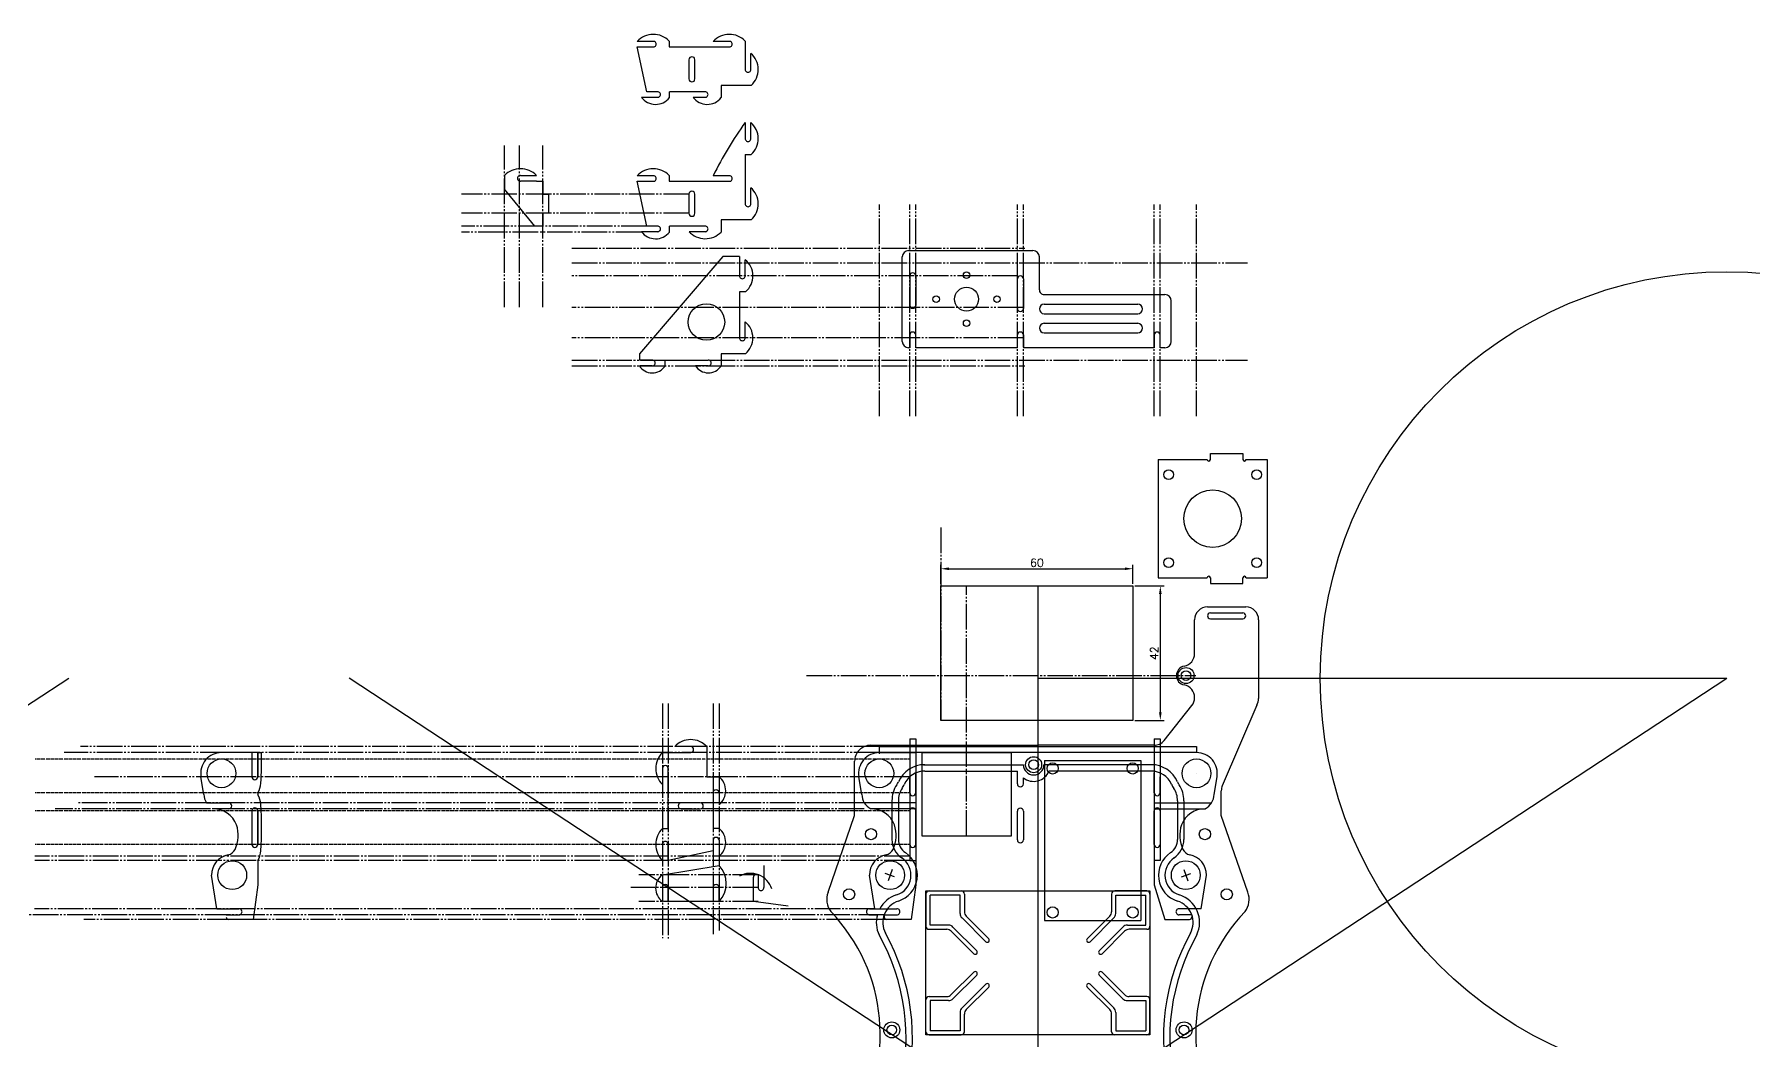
# Model space of a CAD drawing. Extents: x -830 to 1114, y 454 to 1085.
# Drawn here: x -410 to 127, y 770 to 1085 of the extents above; entities that cross this region are included whole.
import ezdxf

# ---------------------------------------------------------------- set-up
doc = ezdxf.new("R2010")
doc.units = 0
doc.header["$MEASUREMENT"] = 0
doc.linetypes.add('DOT2', pattern=[0.125, 0, -0.125])
doc.linetypes.add('JIS_09_08', pattern=[10.75, 8, -0.55, 0.55, -0.55, 0.55, -0.55])
doc.layers.get('0').update_dxf_attribs({"linetype": 'CONTINUOUS'})
doc.layers.get('Defpoints').update_dxf_attribs({"linetype": 'CONTINUOUS'})
for name, color, linetype in [('bottom plate', 80, 'CONTINUOUS'), ('Drawing', 7, 'CONTINUOUS'), ('Guidelines', 210, 'JIS_09_08'), ('guidelines2', 220, 'DOT2'), ('Layer1', 210, 'CONTINUOUS'), ('Mid point', 100, 'CONTINUOUS'), ('Second layer', 50, 'CONTINUOUS'), ('top plate', 160, 'CONTINUOUS')]:
    doc.layers.add(name, color=color, linetype=linetype)
doc.layers.add('hidden', color=10, linetype='CONTINUOUS', plot=False)
doc.styles.get("Standard").update_dxf_attribs({"font": 'txt.shx'})
doc.dimstyles.new('ISO-25', dxfattribs={"dimtxt": 2.5, "dimasz": 2.5, "dimexe": 1.25, "dimexo": 0.625, "dimtad": 1, "dimtxsty": 'STANDARD', "dimcen": 2.5, "dimadec": 0, "dimazin": 0, "dimtfac": 1, "dimtmove": 0, "dimatfit": 3, "dimfxl": 1, "dimarcsym": 0})

# ---------------------------------------------------------------- blocks, each defined once
blk = doc.blocks.new('*D6')
at = {"color": 0, "lineweight": -2, "transparency": 16777216}
for p, q in [((-126.93, 913.05), (-126.93, 919.06)), ((-66.93, 913.05), (-66.93, 919.06)), ((-124.43, 917.81), (-69.43, 917.81))]:
    blk.add_line(p, q, dxfattribs=at)
at = {"color": 0, "transparency": 16777216}
for points in [[(-124.43, 918.22), (-124.43, 917.39), (-126.93, 917.81)], [(-69.43, 918.22), (-69.43, 917.39), (-66.93, 917.81)]]:
    blk.add_solid(points, dxfattribs=at)
at = {"layer": 'Defpoints', "color": 0, "transparency": 16777216}
for p in [(-66.93, 917.81), (-126.93, 912.42), (-66.93, 912.42)]:
    blk.add_point(p, dxfattribs=at)
at = {"color": 0, "transparency": 16777216, "insert": (-96.93, 919.68), "char_height": 2.5, "attachment_point": 5}
blk.add_mtext('60', dxfattribs=at)
blk = doc.blocks.new('*D7')
at = {"color": 0, "lineweight": -2, "transparency": 16777216}
for p, q in [((-66.3, 912.42), (-57.13, 912.42)), ((-58.38, 909.92), (-58.38, 872.92)), ((-66.3, 870.42), (-57.13, 870.42))]:
    blk.add_line(p, q, dxfattribs=at)
at = {"color": 0, "transparency": 16777216}
for points in [[(-58.8, 909.92), (-57.97, 909.92), (-58.38, 912.42)], [(-58.8, 872.92), (-57.97, 872.92), (-58.38, 870.42)]]:
    blk.add_solid(points, dxfattribs=at)
at = {"layer": 'Defpoints', "color": 0, "transparency": 16777216}
for p in [(-66.93, 912.42), (-66.93, 870.42), (-58.38, 870.42)]:
    blk.add_point(p, dxfattribs=at)
at = {"color": 0, "transparency": 16777216, "insert": (-60.26, 891.42), "char_height": 2.5, "attachment_point": 5, "rotation": 90}
blk.add_mtext('42', dxfattribs=at)

msp = doc.modelspace()

# ---------------------------------------------------------------- linework, layer by layer
for p, q in [((-103.032, 850.571), (-103.032, 854.571)), ((-101.182, 850.571), (-101.182, 852.461)), ((-103.032, 833.06), (-103.032, 842.06)), ((-101.182, 842.06), (-101.182, 833.06)), ((-141.425, 821.533), (-144.348, 822.597)), ((-142.158, 823.793), (-143.439, 820.273)), ((-51.814, 821.533), (-48.891, 822.597)), ((-51.081, 823.793), (-49.8, 820.273)), ((-131.619, 772.111), (-131.619, 817.111)), ((-131.619, 817.111), (-61.619, 817.111)), ((-61.619, 817.111), (-61.619, 772.111)), ((-61.619, 772.111), (-131.619, 772.111))]:
    msp.add_line(p, q)
for centre, radius in [((-148.775, 834.85), 1.75), ((-44.464, 834.85), 1.75), ((-142.798, 822.033), 4.5), ((-50.44, 822.033), 4.5), ((-155.615, 816.056), 1.75), ((-37.623, 816.056), 1.75)]:
    msp.add_circle(centre, radius)
for centre, start, end in [((-102.107, 850.571), 180, 0), ((-102.107, 842.06), 0, 180), ((-102.107, 833.06), 180, 0)]:
    msp.add_arc(centre, 0.925, start, end)
at = {"layer": 'bottom plate'}
for p, q in [((-136.668, 847.786), (-136.668, 852.786)), ((-134.818, 847.786), (-134.818, 853.978)), ((-60.27, 847.786), (-60.27, 853.978)), ((-58.42, 847.786), (-58.42, 852.786)), ((-136.668, 842.15), (-136.668, 831.65)), ((-134.818, 831.65), (-134.818, 842.15)), ((-60.27, 831.65), (-60.27, 842.15)), ((-58.42, 842.15), (-58.42, 831.65))]:
    msp.add_line(p, q, dxfattribs=at)
for centre, start, end in [((-135.743, 847.786), 180, 0), ((-59.345, 847.786), 180, 0), ((-135.743, 842.15), 0, 180), ((-59.345, 842.15), 0, 180), ((-135.743, 831.65), 180, 0), ((-59.345, 831.65), 180, 0)]:
    msp.add_arc(centre, 0.925, start, end, dxfattribs=at)
at = {"layer": 'Drawing'}
for p, q in [((-216.816, 1082.651), (-221.816, 1082.651)), ((-218.823, 1066.901), (-221.816, 1080.901)), ((-221.816, 1080.901), (-216.816, 1080.901)), ((-211.816, 1082.751), (-211.816, 1080.901)), ((-211.816, 1080.901), (-193.07, 1080.901)), ((-193.07, 1082.651), (-198.07, 1082.651)), ((-188.07, 1082.751), (-188.07, 1073.901)), ((-205.66, 1076.901), (-205.66, 1070.901)), ((-203.81, 1070.901), (-203.81, 1076.901)), ((-186.32, 1073.901), (-186.32, 1078.901)), ((-215.502, 1065.151), (-220.502, 1065.151)), ((-215.502, 1066.901), (-218.823, 1066.901)), ((-200.638, 1066.901), (-211.774, 1066.901)), ((-211.774, 1065.051), (-211.774, 1066.901)), ((-200.638, 1065.151), (-204.366, 1065.151)), ((-186.22, 1068.901), (-195.638, 1068.901)), ((-195.638, 1068.901), (-195.638, 1065.051)), ((-188.07, 1057.287), (-188.07, 1052.287)), ((-186.32, 1052.287), (-186.32, 1057.287)), ((-188.07, 1047.287), (-188.07, 1031.899)), ((-188.07, 1047.287), (-186.22, 1047.287)), ((-216.816, 1040.649), (-221.816, 1040.649)), ((-218.823, 1024.899), (-221.816, 1038.899)), ((-221.816, 1038.899), (-216.816, 1038.899)), ((-211.816, 1040.749), (-211.816, 1038.899)), ((-211.816, 1038.899), (-193.07, 1038.899)), ((-193.07, 1040.649), (-198.07, 1040.649)), ((-186.32, 1031.899), (-186.32, 1036.899)), ((-205.66, 1034.899), (-205.66, 1028.899)), ((-203.81, 1028.899), (-203.81, 1034.899)), ((-186.22, 1026.899), (-195.638, 1026.899)), ((-195.638, 1026.899), (-195.638, 1023.049)), ((-215.502, 1023.149), (-220.502, 1023.149)), ((-215.502, 1024.899), (-218.823, 1024.899)), ((-200.638, 1024.899), (-211.774, 1024.899)), ((-211.774, 1023.049), (-211.774, 1024.899)), ((-200.638, 1023.149), (-205.638, 1023.149)), ((-195.085, 1015.384), (-221.148, 984.996)), ((-189.855, 1015.384), (-195.085, 1015.384)), ((-189.855, 1015.384), (-189.855, 1009.384)), ((-137.028, 1017.262), (-98.182, 1017.262)), ((-188.105, 1009.384), (-188.105, 1014.384)), ((-139.028, 988.874), (-139.028, 1015.262)), ((-96.182, 1005.014), (-96.182, 1015.262)), ((-136.668, 1009.384), (-136.668, 1000.136)), ((-134.818, 1009.384), (-134.818, 1000.136)), ((-103.032, 999.136), (-103.032, 1008.384)), ((-101.182, 1008.384), (-101.182, 999.136)), ((-188.005, 1004.384), (-189.855, 1004.384)), ((-189.855, 1004.384), (-189.855, 989.996)), ((-94.682, 1003.514), (-56.945, 1003.514)), ((-94.682, 1000.514), (-65.46, 1000.514)), ((-54.945, 988.874), (-54.945, 1001.514)), ((-188.105, 989.996), (-188.105, 994.996)), ((-94.682, 997.514), (-65.46, 997.514)), ((-94.682, 994.514), (-65.46, 994.514)), ((-136.668, 990.874), (-136.668, 986.874)), ((-134.818, 986.874), (-134.818, 990.874)), ((-103.032, 986.874), (-103.032, 990.874)), ((-101.182, 990.874), (-101.182, 986.874)), ((-94.682, 991.514), (-65.46, 991.514)), ((-60.27, 990.874), (-60.27, 986.874)), ((-58.42, 986.874), (-58.42, 990.874)), ((-221.148, 984.996), (-221.148, 982.996)), ((-188.005, 984.996), (-195.638, 984.996)), ((-195.638, 984.996), (-195.638, 981.146)), ((-136.668, 986.874), (-137.028, 986.874)), ((-103.032, 986.874), (-134.818, 986.874)), ((-60.27, 986.874), (-101.182, 986.874)), ((-56.945, 986.874), (-58.42, 986.874)), ((-217.148, 982.996), (-221.148, 982.996)), ((-217.148, 981.246), (-221.148, 981.246)), ((-213.148, 981.146), (-213.148, 982.996)), ((-213.148, 982.996), (-199.638, 982.996)), ((-199.638, 981.246), (-203.638, 981.246)), ((-59.018, 951.977), (-59.018, 914.977)), ((-59.018, 951.977), (-43.735, 951.977)), ((-59.018, 951.977), (-43.735, 951.977)), ((-42.735, 951.977), (-42.735, 953.777)), ((-42.735, 953.777), (-32.585, 953.777)), ((-32.585, 953.777), (-32.585, 951.977)), ((-31.585, 951.977), (-25.018, 951.977)), ((-31.585, 951.977), (-28.268, 951.977)), ((-25.018, 951.977), (-25.018, 914.977)), ((-59.018, 914.977), (-43.735, 914.977)), ((-42.735, 914.977), (-42.735, 913.177)), ((-32.585, 913.177), (-32.585, 914.977)), ((-31.585, 914.977), (-25.018, 914.977)), ((-42.735, 913.177), (-32.585, 913.177)), ((-43.66, 905.866), (-31.66, 905.866)), ((-42.735, 904.016), (-32.585, 904.016)), ((-47.66, 891.296), (-47.66, 901.866)), ((-42.735, 902.166), (-32.585, 902.166)), ((-27.66, 901.866), (-27.66, 877.299)), ((-47.66, 877.541), (-47.66, 877.545)), ((-57.219, 864.127), (-48.53, 875.051)), ((-28.276, 875.167), (-39.014, 849.979)), ((-148.9, 862.617), (-96.619, 862.617)), ((-132.925, 860.354), (-132.925, 834.354)), ((-132.925, 860.354), (-104.925, 860.354)), ((-104.925, 834.354), (-104.925, 860.354)), ((-60.35, 862.617), (-96.619, 862.617)), ((-153.904, 840.727), (-153.904, 857.617)), ((-132.363, 856.57), (-101.182, 856.57)), ((-132.001, 854.571), (-103.032, 854.571)), ((-60.876, 856.57), (-94.738, 856.57)), ((-61.238, 854.571), (-93.136, 854.571)), ((-146.169, 853.854), (-146.169, 853.854)), ((-47.07, 853.854), (-47.07, 853.854)), ((-142.24, 845.305), (-142.24, 833.219)), ((-140.24, 845.305), (-140.24, 833.219)), ((-52.999, 845.305), (-52.999, 833.219)), ((-50.999, 845.305), (-50.999, 833.219)), ((-39.335, 840.727), (-39.335, 848.411)), ((-162.212, 816.695), (-153.904, 840.727)), ((-31.027, 816.695), (-39.335, 840.727)), ((-132.925, 834.354), (-104.925, 834.354)), ((-130.619, 817.111), (-120.619, 817.111)), ((-62.619, 817.111), (-72.619, 817.111)), ((-149.254, 811.512), (-146.043, 811.512)), ((-131.619, 816.111), (-131.619, 806.111)), ((-120.919, 815.811), (-130.319, 815.811)), ((-130.319, 806.411), (-130.319, 815.811)), ((-120.919, 810.067), (-120.919, 815.811)), ((-119.619, 816.111), (-119.619, 810.606)), ((-73.619, 816.111), (-73.619, 810.606)), ((-72.319, 815.811), (-62.919, 815.811)), ((-72.319, 810.067), (-72.319, 815.811)), ((-62.919, 806.411), (-62.919, 815.811)), ((-61.619, 816.111), (-61.619, 806.111)), ((-149.254, 809.662), (-146.787, 809.662)), ((-124.576, 806.411), (-130.319, 806.411)), ((-123.162, 805.825), (-115.752, 798.415)), ((-120.334, 808.653), (-112.924, 801.243)), ((-119.034, 809.192), (-112.004, 802.163)), ((-74.205, 809.192), (-81.234, 802.163)), ((-72.905, 808.653), (-80.315, 801.243)), ((-70.077, 805.825), (-77.487, 798.415)), ((-68.663, 806.411), (-62.919, 806.411)), ((-130.619, 805.111), (-125.115, 805.111)), ((-123.7, 804.525), (-116.671, 797.496)), ((-69.538, 804.525), (-76.567, 797.496)), ((-62.619, 805.111), (-68.124, 805.111)), ((-123.7, 784.696), (-116.671, 791.725)), ((-123.162, 783.396), (-115.752, 790.806)), ((-70.077, 783.396), (-77.487, 790.806)), ((-69.538, 784.696), (-76.567, 791.725)), ((-120.334, 780.568), (-112.924, 787.978)), ((-119.034, 780.029), (-112.004, 787.059)), ((-74.205, 780.029), (-81.234, 787.059)), ((-72.905, 780.568), (-80.315, 787.978)), ((-131.619, 773.111), (-131.619, 783.111)), ((-130.619, 784.111), (-125.115, 784.111)), ((-130.319, 782.811), (-130.319, 773.411)), ((-124.576, 782.811), (-130.319, 782.811)), ((-120.919, 779.154), (-120.919, 773.411)), ((-72.319, 779.154), (-72.319, 773.411)), ((-68.663, 782.811), (-62.919, 782.811)), ((-62.619, 784.111), (-68.124, 784.111)), ((-62.919, 782.811), (-62.919, 773.411)), ((-61.619, 773.111), (-61.619, 783.111)), ((-119.619, 773.111), (-119.619, 778.615)), ((-73.619, 773.111), (-73.619, 778.615)), ((-130.619, 772.111), (-120.619, 772.111)), ((-120.919, 773.411), (-130.319, 773.411)), ((-62.619, 772.111), (-72.619, 772.111)), ((-72.319, 773.411), (-62.919, 773.411))]:
    msp.add_line(p, q, dxfattribs=at)
for centre, radius in [((-118.925, 1009.568), 1), ((118.605, 883.644), 127), ((-118.925, 1002.068), 3.75), ((-200.209, 994.92), 5.709), ((-128.425, 1002.068), 1), ((-109.425, 1002.068), 1), ((-118.925, 994.568), 1), ((-55.768, 947.227), 1.5), ((-28.268, 947.227), 1.5), ((-42.018, 933.477), 9), ((-55.768, 919.727), 1.5), ((-28.268, 919.727), 1.5), ((-50.347, 884.42), 1.512), ((-146.169, 853.854), 4.5), ((-97.96, 856.57), 1.512), ((-47.07, 853.854), 4.5), ((-142.276, 773.673), 1.512), ((-50.963, 773.673), 1.512)]:
    msp.add_circle(centre, radius, dxfattribs=at)
for centre, radius, start, end in [((-216.768, 1077.891), 6.939, 44.46508, 136.68079), ((-216.746, 1081.776), 0.878, 265.43492, 94.56508), ((-193.022, 1077.891), 6.939, 44.46508, 136.68079), ((-193.02, 1081.776), 0.876, 266.72951, 93.27049), ((-204.735, 1076.901), 0.925, 0, 180), ((-190.654, 1073.858), 6.65, 311.81384, 49.33204), ((-204.735, 1070.901), 0.925, 180, 0), ((-187.195, 1073.851), 0.876, 176.72951, 3.27049), ((-216.1, 1068.418), 5.482, 216.58304, 322.10407), ((-215.452, 1066.026), 0.876, 266.72951, 93.27049), ((-199.964, 1068.418), 5.482, 216.58304, 322.10407), ((-200.588, 1066.026), 0.876, 266.72951, 93.27049), ((-99.211, 992.556), 109.937, 143.92798, 154.05822), ((-190.654, 1052.243), 6.65, 311.81384, 49.33204), ((-187.195, 1052.237), 0.876, 176.72951, 3.27049), ((-216.768, 1035.889), 6.939, 44.46508, 136.68079), ((-216.746, 1039.774), 0.878, 265.43492, 94.56508), ((-193.02, 1039.774), 0.876, 266.72951, 93.27049), ((-190.654, 1031.855), 6.65, 311.81384, 49.33204), ((-204.735, 1034.899), 0.925, 0, 180), ((-187.195, 1031.849), 0.876, 176.72951, 3.27049), ((-204.735, 1028.899), 0.925, 180, 0), ((-216.1, 1026.416), 5.482, 216.58304, 322.10407), ((-215.452, 1024.024), 0.876, 266.72951, 93.27049), ((-200.59, 1027.909), 6.939, 223.31921, 315.53492), ((-200.588, 1024.024), 0.876, 266.72951, 93.27049), ((-137.028, 1015.262), 2, 90, 180), ((-98.182, 1015.262), 2, 0, 90), ((-192.107, 1009.343), 6.436, 309.59213, 51.55375), ((-135.743, 1009.384), 0.925, 0, 180), ((-188.98, 1009.334), 0.876, 176.72951, 3.27049), ((-102.107, 1008.384), 0.925, 0, 180), ((-94.75, 1004.947), 1.434, 177.31587, 272.68413), ((-135.743, 1000.136), 0.925, 180, 0), ((-94.682, 999.014), 1.5, 90, 270), ((-65.46, 999.014), 1.5, 270, 90), ((-56.945, 1001.514), 2, 0, 90), ((-192.157, 989.955), 6.468, 309.93915, 51.20673), ((-102.107, 999.136), 0.925, 180, 0), ((-94.682, 993.014), 1.5, 90, 270), ((-65.46, 993.014), 1.5, 270, 90), ((-188.98, 989.946), 0.876, 176.72951, 3.27049), ((-137.028, 988.874), 2, 180, 270), ((-135.743, 990.874), 0.925, 0, 180), ((-102.107, 990.874), 0.925, 0, 180), ((-59.345, 990.874), 0.925, 0, 180), ((-56.945, 988.874), 2, 270, 0), ((-217.116, 983.771), 4.758, 212.06283, 326.50485), ((-217.098, 982.121), 0.876, 266.72951, 93.27049), ((-199.605, 983.848), 4.8, 212.8309, 325.73678), ((-199.588, 982.121), 0.876, 266.72951, 93.27049), ((-43.235, 951.977), 0.5, 180, 0), ((-32.085, 951.977), 0.5, 180, 0), ((-43.235, 914.977), 0.5, 0, 180), ((-32.085, 914.977), 0.5, 360, 180), ((-43.66, 901.866), 4, 90, 180), ((-42.735, 903.091), 0.925, 90, 270), ((-32.585, 903.091), 0.925, 270, 90), ((-31.66, 901.866), 4, 0, 90), ((-50.347, 884.42), 3, 100.81377, 259.18623), ((-51.66, 891.296), 4, 280.81377, 0), ((-51.66, 877.545), 4, 0, 79.18623), ((-51.66, 877.541), 4, 321.49963, 0), ((-31.66, 877.299), 4, 327.78407, 0), ((-148.904, 857.617), 5, 89.95641, 180), ((-60.35, 866.617), 4, 270, 321.49963), ((-131.999, 847.571), 9, 90.01141, 156.08628), ((-131.999, 847.571), 7, 90.01141, 156.08628), ((-97.96, 856.57), 3.222, 179.99999, 359.99997), ((-97.96, 856.57), 5.222, 231.90074, 337.4824), ((-61.239, 847.571), 9, 23.91372, 89.98859), ((-61.239, 847.571), 7, 23.91372, 89.98859), ((-133.24, 845.305), 9, 146.52663, 180), ((-146.169, 853.854), 6.5, 326.52663, 336.08628), ((-133.24, 845.305), 7, 146.52663, 180), ((-146.169, 853.854), 8.5, 326.52663, 336.08628), ((-47.07, 853.854), 8.5, 203.91372, 213.47337), ((-59.999, 845.305), 7, 360, 33.47337), ((-47.07, 853.854), 6.5, 203.91372, 213.47337), ((-59.999, 845.305), 9, 360, 33.47337), ((-35.335, 848.411), 4, 156.91058, 180), ((-135.24, 833.219), 7, 180, 235.95134), ((-135.24, 833.219), 5, 180, 235.95134), ((-57.999, 833.219), 5, 304.04866, 0), ((-57.999, 833.219), 7, 304.04866, 0), ((-142.798, 822.033), 6.5, 287.59601, 55.95134), ((-142.798, 822.033), 8.5, 287.59601, 55.95134), ((-50.44, 822.033), 8.5, 124.04866, 252.40399), ((-50.44, 822.033), 6.5, 124.04866, 252.40399), ((-186.477, 815.609), 7, 17.59601, 118.77685), ((-156.282, 814.446), 6.342, 159.23519, 216.97396), ((-130.619, 816.111), 1, 90, 180), ((-120.619, 816.111), 1, 0, 90), ((-72.619, 816.111), 1, 90, 180), ((-62.619, 816.111), 1, 0, 90), ((-36.956, 814.446), 6.342, 323.02604, 20.76481), ((-149.287, 810.587), 0.926, 87.95598, 272.04402), ((-138.094, 807.238), 9.025, 107.6712, 151.73641), ((-138.113, 807.258), 7, 107.59601, 208.77685), ((-55.126, 807.258), 7, 331.22315, 72.40399), ((-55.145, 807.238), 9.025, 334.66771, 72.3288), ((-201.16, 772.317), 55.253, 326.51887, 43.90301), ((-138.094, 807.238), 9.025, 164.42235, 205.33229), ((-130.619, 806.111), 1, 180, 270), ((-124.576, 804.411), 2, 45, 90), ((-118.919, 810.067), 2, 180, 225), ((-117.619, 810.606), 2, 180, 225), ((-75.619, 810.606), 2, 315, 0), ((-74.319, 810.067), 2, 315, 0), ((-68.663, 804.411), 2, 90, 135), ((-62.619, 806.111), 1, 270, 0), ((7.921, 772.317), 55.253, 136.09699, 213.48113), ((-204.08, 771.027), 66.262, 346.38601, 29.22249), ((-204.067, 771.031), 68.249, 346.30693, 28.77895), ((-125.115, 803.111), 2, 45, 90), ((-112.464, 801.703), 0.65, 225, 45), ((-80.775, 801.703), 0.65, 135, 315), ((-68.124, 803.111), 2, 90, 135), ((10.828, 771.031), 68.249, 151.22105, 193.69307), ((10.841, 771.027), 66.262, 150.77751, 193.61399), ((-116.212, 797.955), 0.65, 225, 45), ((-77.027, 797.955), 0.65, 135, 315), ((-116.212, 791.266), 0.65, 315, 135), ((-77.027, 791.266), 0.65, 45, 225), ((-125.115, 786.111), 2, 270, 315), ((-112.464, 787.518), 0.65, 315, 135), ((-80.775, 787.518), 0.65, 45, 225), ((-68.124, 786.111), 2, 225, 270), ((-130.619, 783.111), 1, 90, 180), ((-124.576, 784.811), 2, 270, 315), ((-118.919, 779.154), 2, 135, 180), ((-117.619, 778.615), 2, 135, 180), ((-75.619, 778.615), 2, 0, 45), ((-74.319, 779.154), 2, 0, 45), ((-68.663, 784.811), 2, 225, 270), ((-62.619, 783.111), 1, 0, 90), ((-130.619, 773.111), 1, 180, 270), ((-120.619, 773.111), 1, 270, 0), ((-72.619, 773.111), 1, 180, 270), ((-62.619, 773.111), 1, 270, 0)]:
    msp.add_arc(centre, radius, start, end, dxfattribs=at)
at = {"layer": 'Guidelines'}
for p, q in [((-263.29, 999.557), (-263.29, 1050.085)), ((-258.594, 999.557), (-258.594, 1050.085)), ((-251.361, 999.557), (-251.361, 1050.085)), ((-205.66, 1034.899), (-276.771, 1034.899)), ((-146.169, 965.524), (-146.169, 1031.653)), ((-136.668, 965.524), (-136.668, 1031.653)), ((-134.818, 965.524), (-134.818, 1031.653)), ((-103.032, 965.524), (-103.032, 1031.653)), ((-101.182, 965.524), (-101.182, 1031.653)), ((-60.27, 965.524), (-60.27, 1031.653)), ((-58.42, 965.524), (-58.42, 1031.653)), ((-47.07, 965.524), (-47.07, 1031.653)), ((-205.66, 1028.899), (-276.771, 1028.899)), ((-218.823, 1024.899), (-276.771, 1024.899)), ((-220.502, 1023.049), (-276.771, 1023.049)), ((-242.254, 1017.996), (-100.668, 1017.996)), ((-242.254, 1013.384), (-31.115, 1013.384)), ((-103.032, 1009.384), (-242.254, 1009.384)), ((-101.182, 999.496), (-242.254, 999.496)), ((-101.182, 989.996), (-242.254, 989.996)), ((-242.254, 982.996), (-31.115, 982.996)), ((-242.254, 981.246), (-100.668, 981.246)), ((-126.925, 930.729), (-126.925, 870.42)), ((-118.925, 834.354), (-118.925, 912.441)), ((-168.925, 884.42), (-47.307, 884.42)), ((-213.974, 875.734), (-213.974, 802.386)), ((-212.124, 875.734), (-212.124, 802.207)), ((-198.124, 875.734), (-198.124, 803.55)), ((-196.274, 875.734), (-196.274, 804.758)), ((-146.169, 860.354), (-400.894, 860.354)), ((-146.169, 862.204), (-395.797, 862.204)), ((-136.668, 852.786), (-391.394, 852.786)), ((-150.856, 844.614), (-396.653, 844.614)), ((-150.898, 842.764), (-403.656, 842.764)), ((-136.668, 827.922), (-410.034, 827.922)), ((-136.668, 826.608), (-410.034, 826.608)), ((-184.073, 822.184), (-221.296, 822.184)), ((-184.073, 818.202), (-223.847, 818.202)), ((-147.599, 811.512), (-410.176, 811.512)), ((-184.073, 813.777), (-221.351, 813.777)), ((-144.687, 809.662), (-414.824, 809.662)), ((-143.963, 808.213), (-394.742, 808.213))]:
    msp.add_line(p, q, dxfattribs=at)
at = {"layer": 'guidelines2'}
for p, q in [((-136.668, 858.286), (-410.034, 858.286)), ((-136.668, 847.786), (-410.034, 847.786)), ((-136.668, 842.15), (-410.034, 842.15)), ((-136.668, 831.65), (-410.034, 831.65))]:
    msp.add_line(p, q, dxfattribs=at)
at = {"layer": 'hidden'}
for p, q in [((-126.925, 870.42), (-126.925, 912.42)), ((-126.925, 912.42), (-66.925, 912.42)), ((-66.925, 912.42), (-66.925, 870.42)), ((-66.925, 870.42), (-126.925, 870.42)), ((-94.521, 857.889), (-64.521, 857.889)), ((-94.521, 857.889), (-94.521, 807.889)), ((-64.521, 857.889), (-64.521, 807.889)), ((-94.521, 807.889), (-64.521, 807.889))]:
    msp.add_line(p, q, dxfattribs=at)
for centre in [(-50.347, 884.42), (-97.96, 856.57), (-142.276, 773.673), (-50.963, 773.673)]:
    msp.add_circle(centre, 2.5, dxfattribs=at)
at = {"layer": 'Layer1'}
msp.add_line((-96.619, 912.441), (-96.619, 562.818), dxfattribs=at)
at = {"layer": 'Mid point'}
for p, q in [((-614.677, 742.205), (-399.453, 883.644)), ((-96.619, 742.205), (-311.843, 883.644)), ((-96.619, 742.205), (118.605, 883.644)), ((-96.619, 883.644), (118.605, 883.644))]:
    msp.add_line(p, q, dxfattribs=at)
at = {"layer": 'Second layer'}
for p, q in [((-263.29, 1040.749), (-263.29, 1036.471)), ((-258.29, 1040.749), (-253.29, 1040.749)), ((-253.29, 1038.899), (-258.29, 1038.899)), ((-253.29, 1038.899), (-251.361, 1038.899)), ((-251.361, 1038.899), (-251.361, 1034.899)), ((-253.861, 1024.899), (-263.29, 1036.471)), ((-251.361, 1034.899), (-249.511, 1034.899)), ((-249.511, 1034.899), (-249.511, 1028.899)), ((-249.511, 1028.899), (-251.361, 1028.899)), ((-251.361, 1028.899), (-251.361, 1024.899)), ((-251.361, 1024.899), (-253.861, 1024.899)), ((-342.236, 860.354), (-351.737, 860.354)), ((-342.236, 860.354), (-342.236, 852.786)), ((-340.386, 852.786), (-340.386, 860.354)), ((-340.386, 860.354), (-340.386, 852.786)), ((-340.386, 860.354), (-339.245, 860.354)), ((-213.974, 860.354), (-205.124, 860.354)), ((-205.124, 862.204), (-210.124, 862.204)), ((-200.124, 862.204), (-200.124, 852.786)), ((-146.169, 859.94), (-146.169, 862.204)), ((-146.169, 862.204), (-47.07, 862.204)), ((-146.169, 860.354), (-134.818, 860.354)), ((-47.07, 860.354), (-146.169, 860.354)), ((-136.668, 864.617), (-136.668, 826.608)), ((-136.668, 864.617), (-134.818, 864.617)), ((-134.818, 864.617), (-134.818, 819.055)), ((-60.27, 864.617), (-60.27, 819.055)), ((-60.27, 864.617), (-58.42, 864.617)), ((-47.07, 860.354), (-60.27, 860.354)), ((-58.42, 864.617), (-58.42, 826.608)), ((-47.07, 862.204), (-47.07, 860.354)), ((-213.974, 855.354), (-213.974, 850.354)), ((-212.124, 836.608), (-212.124, 855.354)), ((-357.212, 847.28), (-358.145, 852.763)), ((-200.124, 852.786), (-196.274, 852.786)), ((-151.644, 847.28), (-152.577, 852.763)), ((-41.595, 847.28), (-40.662, 852.763)), ((-356.424, 844.614), (-349.47, 844.614)), ((-340.386, 847.786), (-340.386, 847.15)), ((-202.124, 844.614), (-208.124, 844.614)), ((-198.124, 847.786), (-198.124, 836.65)), ((-196.274, 847.786), (-196.274, 844.058)), ((-134.818, 844.614), (-150.906, 844.614)), ((-60.27, 844.614), (-42.333, 844.614)), ((-349.47, 842.764), (-354.166, 842.764)), ((-342.236, 842.15), (-342.236, 831.65)), ((-340.386, 831.65), (-340.386, 842.15)), ((-340.386, 842.15), (-340.386, 831.65)), ((-208.124, 842.764), (-202.124, 842.764)), ((-134.818, 842.764), (-148.868, 842.764)), ((-60.27, 842.764), (-44.371, 842.764)), ((-213.974, 836.608), (-212.124, 836.608)), ((-196.274, 836.65), (-198.124, 836.65)), ((-198.124, 832.922), (-198.124, 829.601)), ((-196.274, 832.922), (-196.274, 827.922)), ((-213.974, 831.608), (-213.974, 826.608)), ((-212.124, 826.608), (-212.124, 831.608)), ((-198.124, 829.601), (-212.124, 826.608)), ((-353.167, 811.512), (-354.866, 822.033)), ((-340.386, 826.65), (-340.386, 819.055)), ((-213.974, 822.184), (-196.274, 825.095)), ((-184.073, 822.184), (-184.798, 822.184)), ((-184.073, 822.184), (-184.073, 818.136)), ((-182.223, 825.095), (-182.223, 818.202)), ((-147.599, 811.512), (-149.298, 822.033)), ((-136.668, 826.608), (-134.818, 826.608)), ((-58.42, 826.608), (-60.27, 826.608)), ((-45.64, 811.512), (-43.94, 822.033)), ((-340.386, 819.055), (-341.849, 808.213)), ((-213.974, 818.202), (-213.974, 813.777)), ((-212.124, 813.777), (-212.124, 818.202)), ((-198.124, 818.202), (-198.124, 813.777)), ((-196.274, 813.777), (-196.274, 818.202)), ((-185.522, 813.777), (-185.522, 821.459)), ((-134.818, 819.055), (-136.281, 808.213)), ((-60.27, 819.055), (-56.958, 808.213)), ((-353.167, 811.512), (-346.273, 811.512)), ((-198.124, 813.777), (-212.124, 813.777)), ((-174.68, 812.315), (-185.522, 813.777)), ((-147.599, 811.512), (-140.705, 811.512)), ((-45.64, 811.512), (-52.534, 811.512)), ((-350.255, 809.662), (-346.207, 809.662)), ((-341.849, 808.213), (-349.531, 808.213)), ((-144.687, 809.662), (-140.639, 809.662)), ((-144.687, 809.662), (-144.687, 808.937)), ((-136.281, 808.213), (-143.963, 808.213)), ((-56.958, 808.213), (-49.276, 808.213)), ((-48.552, 809.662), (-52.6, 809.662)), ((-48.552, 809.662), (-48.552, 808.937))]:
    msp.add_line(p, q, dxfattribs=at)
for centre in [(-351.737, 853.854), (-348.366, 822.033)]:
    msp.add_circle(centre, 4.5, dxfattribs=at)
for centre, radius, start, end in [((-258.29, 1035.773), 7.054, 44.8623, 135.1377), ((-258.311, 1039.824), 0.925, 88.70034, 271.29966), ((-351.737, 853.854), 6.5, 90, 189.65735), ((-506.301, 858.036), 167.072, 357.51289, 0.79485), ((-208.998, 855.354), 7.054, 134.8623, 225.1377), ((-205.124, 857.671), 6.749, 42.19153, 137.80847), ((-205.124, 861.279), 0.925, 270, 90), ((-146.169, 853.854), 6.5, 90, 189.65735), ((-47.07, 853.854), 6.5, 350.34265, 90), ((-213.049, 855.354), 0.925, 0, 180), ((-341.311, 852.786), 0.925, 180, 0), ((-346.275, 851.415), 6.917, 328.35103, 354.77908), ((-199.719, 848.422), 5.56, 308.29317, 51.70683), ((-352.006, 847.368), 5.206, 180.96906, 211.9443), ((-349.47, 843.689), 0.925, 270, 90), ((-346.275, 843.52), 6.917, 5.22092, 31.64897), ((-506.301, 836.9), 167.072, 357.51289, 2.48711), ((-208.124, 843.689), 0.925, 90, 270), ((-202.124, 843.689), 0.925, 270, 90), ((-197.199, 847.786), 0.925, 0, 180), ((-146.439, 847.368), 5.206, 180.96906, 242.18474), ((-46.8, 847.368), 5.206, 297.81526, 359.03094), ((-354.301, 834.969), 7.796, 20.77011, 90.99201), ((-341.311, 842.15), 0.925, 0, 180), ((-148.733, 834.969), 7.796, 20.77011, 90.99201), ((-44.506, 834.969), 7.796, 89.00799, 159.22989), ((-357.092, 834.518), 10.581, 335.33224, 17.69234), ((-208.998, 831.608), 7.054, 134.8623, 225.1377), ((-197.199, 832.922), 0.925, 0, 180), ((-199.719, 832.286), 5.56, 308.29317, 51.70683), ((-151.524, 834.518), 10.581, 335.33224, 17.69234), ((-41.714, 834.518), 10.581, 162.30766, 204.66776), ((-348.366, 822.033), 6.5, 101.14742, 180), ((-350.203, 831.354), 3, 281.14742, 335.33224), ((-341.311, 831.65), 0.925, 180, 0), ((-346.275, 830.279), 6.917, 328.35103, 354.77908), ((-213.049, 831.629), 0.925, 358.70034, 181.29966), ((-142.798, 822.033), 6.5, 101.14742, 180), ((-144.635, 831.354), 3, 281.14742, 335.33224), ((-48.604, 831.354), 3, 204.66776, 258.85258), ((-50.44, 822.033), 6.5, 0, 78.85258), ((-210.86, 817.981), 5.231, 126.52713, 233.47287), ((-202.277, 819.436), 8.25, 316.69114, 43.30886), ((-184.798, 821.459), 0.724, 90, 180), ((-213.049, 818.202), 0.925, 0, 180), ((-197.199, 818.202), 0.925, 0, 180), ((-183.148, 818.169), 0.926, 177.95598, 2.04402), ((-346.24, 810.587), 0.926, 267.95598, 92.04402), ((-140.672, 810.587), 0.926, 267.95598, 92.04402), ((-52.567, 810.587), 0.926, 87.95598, 272.04402), ((-349.531, 808.937), 0.724, 180, 270), ((-143.963, 808.937), 0.724, 180, 270), ((-49.276, 808.937), 0.724, 270, 0)]:
    msp.add_arc(centre, radius, start, end, dxfattribs=at)
at = {"layer": 'top plate'}
for centre in [(-92.021, 855.389), (-67.021, 855.389), (-92.021, 810.389), (-67.021, 810.389)]:
    msp.add_circle(centre, 1.75, dxfattribs=at)

# ---------------------------------------------------------------- dimensions: what is measured, and where the dimension line sits
dim = msp.add_linear_dim(base=(-66.925, 917.807), p1=(-126.925, 912.42), p2=(-66.925, 912.42), dimstyle='ISO-25')
dim.commit()
dim.dimension.update_dxf_attribs({"geometry": '*D6', "text_midpoint": (-96.925, 919.682)})
dim = msp.add_linear_dim(base=(-58.384, 870.42), p1=(-66.925, 912.42), p2=(-66.925, 870.42), angle=90, dimstyle='ISO-25')
dim.commit()
dim.dimension.update_dxf_attribs({"geometry": '*D7', "text_midpoint": (-60.259, 891.42)})

doc.saveas('drawing.dxf')
